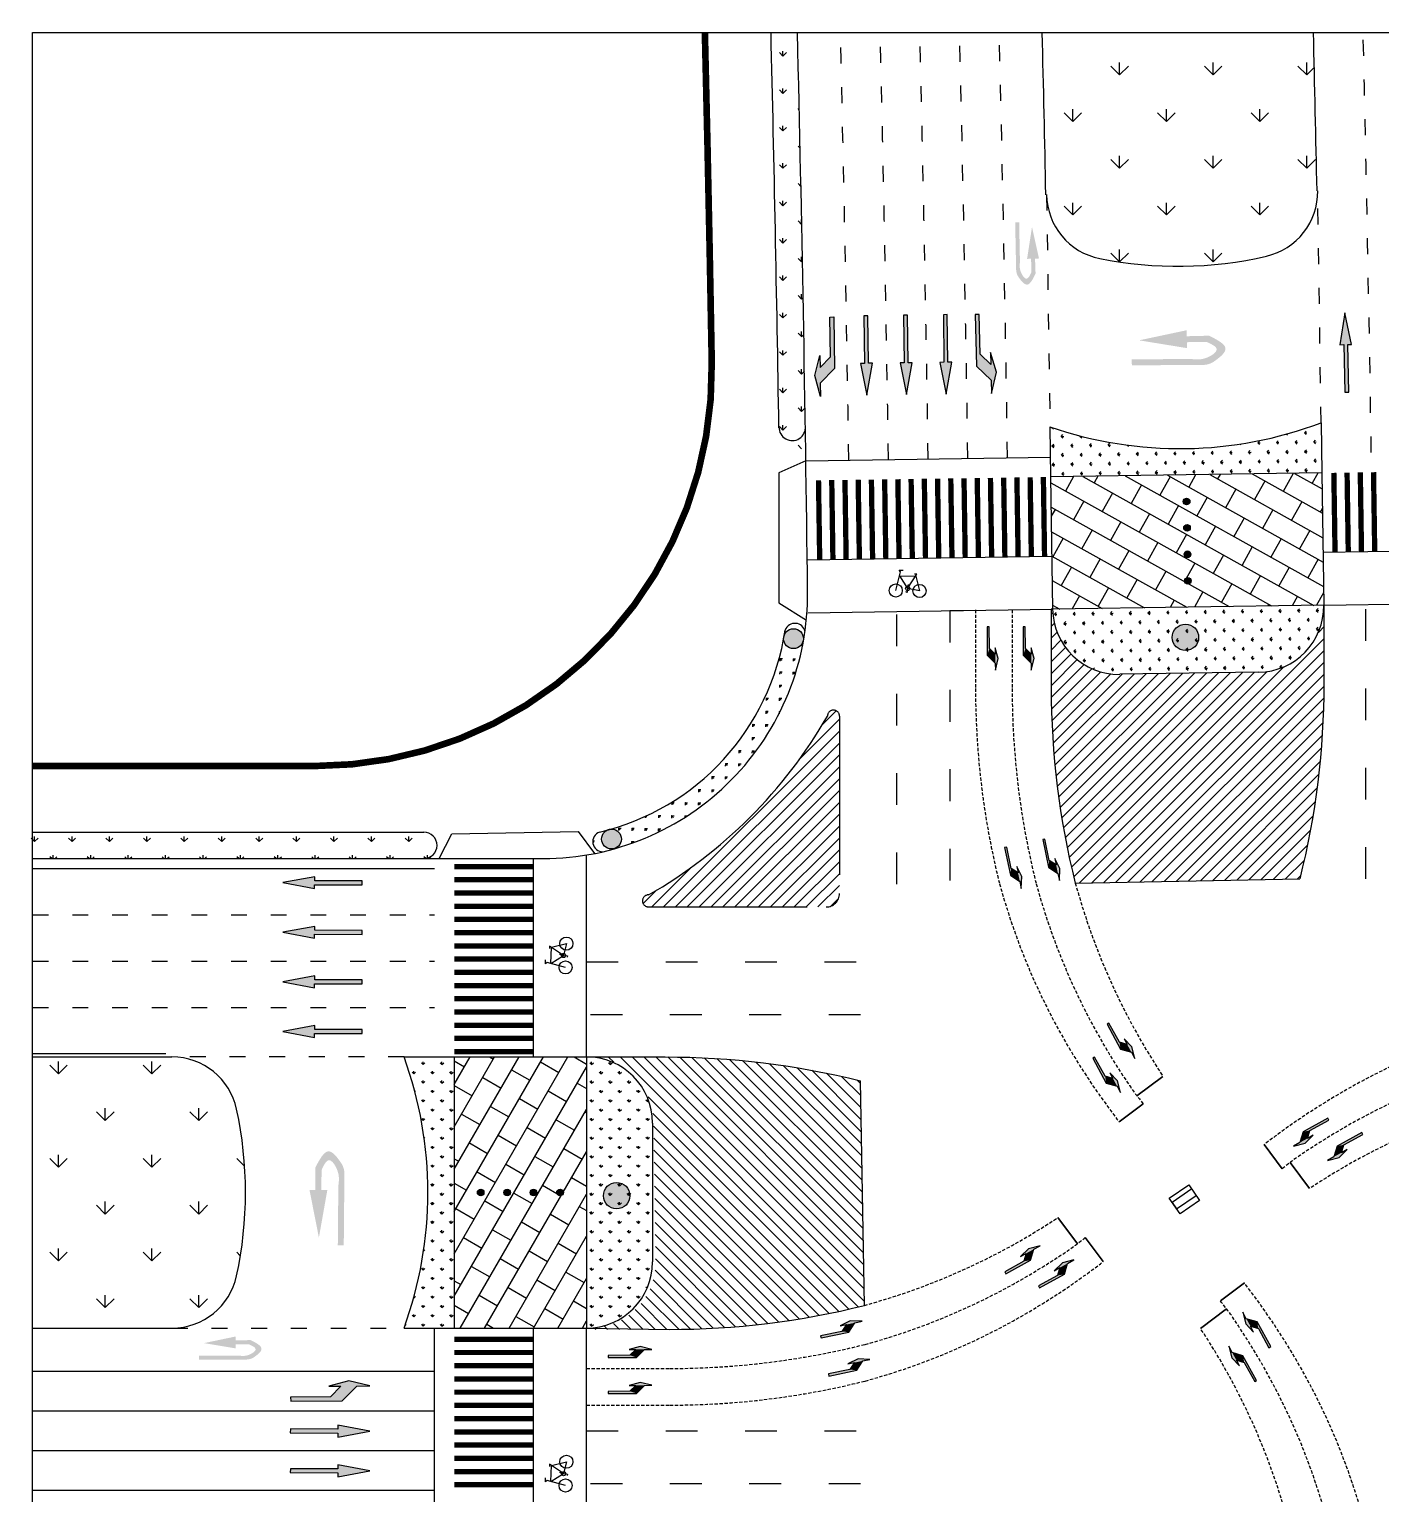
# Model space of a CAD drawing. Header units: millimetres. Extents: x -87150 to -43157, y 34118 to 68472.
# Drawn here: x -43661.1 to -43558.9, y 34213.9 to 34324.7 of the extents above; entities that cross this region are included whole.
import ezdxf

# ---------------------------------------------------------------- set-up
doc = ezdxf.new("R2010")
doc.units = ezdxf.units.MM
for name, pattern in [('ACAD_ISO03W100', [30, 12, -18]), ('GHDLHX_500', [15.1, 12, -0.9, 0.4, -0.5, 0.4, -0.9]), ('HIDDEN', [0.375, 0.25, -0.125])]:
    doc.linetypes.add(name, pattern=pattern)
for name, color, linetype in [('FCX', 7, 'HIDDEN'), ('ROADMARK', 7, 'Continuous'), ('tj信号灯', 7, 'Continuous'), ('tj桩', 4, 'Continuous'), ('tj绿化带', 3, 'Continuous'), ('tj缓坡', 6, 'Continuous'), ('tj行人驻足区', 30, 'Continuous'), ('tj车道功能', 7, 'Continuous'), ('tj道路标线', 7, 'Continuous'), ('人行横道', 7, 'Continuous'), ('红线', 1, 'GHDLHX_500'), ('虚线', 7, 'Continuous'), ('道路标线', 7, 'Continuous')]:
    doc.layers.add(name, color=color, linetype=linetype)
pattern_1 = [(90, (-999.09904, -2884.50085), (-0.707106781, 0.707106781), [0.1875, -1.226713563]), (45, (-999.099, -2884.5009), (-0.707106781, 0.707106781), [0.1875, -0.8125]), (135, (-999.099, -2884.5009), (-0.707106781, -0.707106781), [0.1875, -0.8125])]
pattern_2 = [(0.8418033, (-80064.47914, -8879.6412), (0.696641856, 0.717419072), [0.1875, -1.226713563]), (315.8418033, (-80064.4791, -8879.6412), (0.696641856, 0.717419072), [0.1875, -0.8125]), (45.8418033, (-80064.4791, -8879.6412), (-0.717419072, 0.696641856), [0.1875, -0.8125])]

# ---------------------------------------------------------------- blocks, each defined once
blk = doc.blocks.new('BIKE')
at = {"layer": '人行横道'}
for p, q in [((0, 0), (0.35, 1.41)), ((0.35, 1.41), (0.25, 1.53)), ((0.25, 1.53), (0.55, 1.53)), ((0.28, 1.11), (1.51, 1.1)), ((0.28, 1.11), (0.9, 0.16)), ((0.9, 0.16), (1.6, 1.23)), ((1.6, 1.23), (1.42, 1.24)), ((0.9, 0.16), (0.87, -0.14)), ((0.9, 0.16), (0.95, 0.43)), ((1.8, -0.03), (0.9, 0.16)), ((0.95, 0.43), (1.01, 0.42)), ((1.51, 1.1), (1.8, -0.03)), ((0.87, -0.14), (0.77, -0.11))]:
    blk.add_line(p, q, dxfattribs=at)
for centre, radius in [((0, 0), 0.497), ((0.9, 0.16), 0.158), ((1.8, -0.03), 0.497)]:
    blk.add_circle(centre, radius, dxfattribs=at)
blk = doc.blocks.new('1WT')
at = {"layer": 'ROADMARK', "color": 0}
blk.add_lwpolyline([(0, 0), (0.2, -0.8), (0, -1.55), (0, -1.1), (-0.4, -1.5), (-0.4, -3), (-0.55, -3), (-0.55, -1.05), (0, -0.5)], close=True, dxfattribs=at)
for points in [[(0, 0), (0, -1.55), (0.2, -0.8)], [(-0.55, -1.05), (-0.4, -1.5), (0, -0.5), (0, -1.1)], [(-0.55, -1.05), (-0.4, -1.5), (-0.55, -3), (-0.4, -3)]]:
    blk.add_solid(points, dxfattribs=at)
blk = doc.blocks.new('1W')
at = {"layer": 'ROADMARK', "color": 0}
blk.add_lwpolyline([(-0.225, -1.2), (-0.075, -1.2), (-0.075, -3), (0.075, -3), (0.075, -1.2), (0.225, -1.2), (0, 0)], close=True, dxfattribs=at)
for points in [[(-0.225, -1.2), (0.225, -1.2), (0, 0)], [(-0.075, -3), (0.075, -3), (-0.075, -1.2), (0.075, -1.2)]]:
    blk.add_solid(points, dxfattribs=at)

msp = doc.modelspace()

# ---------------------------------------------------------------- hatches: boundary and pattern name
at = {"layer": 'ROADMARK'}
h = msp.add_hatch(dxfattribs=at)
h.set_pattern_fill('ANSI31', color=256, scale=0.2)
h.paths.add_polyline_path([(-43599.81, 34272.72, 1), (-43600.72, 34272.72, -0.133408), (-43614.24, 34259.2, 1), (-43614.24, 34258.29), (-43600.82, 34258.29, 0.414214), (-43599.81, 34259.31)])
at = {"layer": 'tj信号灯'}
h = msp.add_hatch(color=4, dxfattribs=at)
edge = h.paths.add_edge_path()
edge.add_arc((-43603.28, 34278.58), 0.75, 0, 360)
h = msp.add_hatch(color=1, dxfattribs=at)
edge = h.paths.add_edge_path()
edge.add_arc((-43573.65, 34278.68), 1, 0, 360)
h = msp.add_hatch(color=4, dxfattribs=at)
edge = h.paths.add_edge_path()
edge.add_arc((-43617.04, 34263.43), 0.75, 0, 360)
h = msp.add_hatch(color=1, dxfattribs=at)
edge = h.paths.add_edge_path()
edge.add_arc((-43616.65, 34236.46), 1, 0, 360)
at = {"layer": 'tj桩'}
h = msp.add_hatch(color=256, dxfattribs=at)
edge = h.paths.add_edge_path()
edge.add_arc((-43573.56, 34288.96), 0.25, 0, 360)
h = msp.add_hatch(color=256, dxfattribs=at)
edge = h.paths.add_edge_path()
edge.add_arc((-43573.53, 34286.96), 0.25, 0, 360)
h = msp.add_hatch(color=256, dxfattribs=at)
edge = h.paths.add_edge_path()
edge.add_arc((-43573.5, 34284.96), 0.25, 0, 360)
h = msp.add_hatch(color=256, dxfattribs=at)
edge = h.paths.add_edge_path()
edge.add_arc((-43573.47, 34282.96), 0.25, 0, 360)
h = msp.add_hatch(color=256, dxfattribs=at)
edge = h.paths.add_edge_path()
edge.add_arc((-43626.93, 34236.7), 0.25, 0, 360)
h = msp.add_hatch(color=256, dxfattribs=at)
edge = h.paths.add_edge_path()
edge.add_arc((-43624.93, 34236.7), 0.25, 0, 360)
h = msp.add_hatch(color=256, dxfattribs=at)
edge = h.paths.add_edge_path()
edge.add_arc((-43622.93, 34236.7), 0.25, 0, 360)
h = msp.add_hatch(color=256, dxfattribs=at)
edge = h.paths.add_edge_path()
edge.add_arc((-43620.93, 34236.7), 0.25, 0, 360)
at = {"layer": 'tj绿化带'}
h = msp.add_hatch(dxfattribs=at)
h.set_pattern_fill('GRASS', color=256, angle=270.8418, style=0)
h.set_pattern_definition(pattern_2)
h.paths.add_polyline_path([(-43574.37, 34292.95), (-43574.34, 34290.95), (-43563.34, 34291.11), (-43563.39, 34294.91, -0.093696)])
h.paths.add_polyline_path([(-43583.89, 34294.61), (-43583.84, 34290.81), (-43574.34, 34290.95), (-43574.37, 34292.95, -0.081099)])
h = msp.add_hatch(dxfattribs=at)
h.set_pattern_fill('GRASS', color=256, angle=270.8418, style=0)
h.set_pattern_definition(pattern_2)
h.paths.add_polyline_path([(-43574.19, 34280.95), (-43574.12, 34275.95), (-43568.12, 34276.04, 0.414214), (-43563.19, 34281.11)])
h.paths.add_polyline_path([(-43583.69, 34280.81, 0.414214), (-43578.62, 34275.89), (-43574.12, 34275.95), (-43574.19, 34280.95)])
at = {"layer": 'tj绿化带', "ltscale": 10}
h = msp.add_hatch(dxfattribs=at)
h.set_pattern_fill('GRASS', color=256, angle=89.1245, style=0)
h.set_pattern_definition([(314.12451, (-42129.0567, 34151.51604), (0.99988326, -0.01527958), [0.1875, -1.22671356]), (269.12451, (-42129.0567, 34151.516), (0.99988326, -0.0152796), [0.1875, -0.8125]), (359.12451, (-42129.0567, 34151.516), (0.0152796, 0.99988326), [0.1875, -0.8125])])
h.paths.add_polyline_path([(-43602.41, 34279.12, 0.752362), (-43603.91, 34279.24, -0.004535), (-43603.96, 34278.91, -0.796036), (-43602.53, 34278.58, -0.951556), (-43604.03, 34278.5, -0.282901), (-43617.09, 34264.18, -0.433096), (-43616.29, 34263.43, -1), (-43617.79, 34263.43, -0.279635), (-43617.38, 34264.09, -0.007811), (-43617.94, 34263.95, 0.859047), (-43617.68, 34262.47, 0.30944)])
at = {"layer": 'tj绿化带'}
h = msp.add_hatch(dxfattribs=at)
h.set_pattern_fill('GRASS', color=256, angle=360, style=0)
h.set_pattern_definition(pattern_1)
h.paths.add_polyline_path([(-43630.93, 34235.95), (-43628.93, 34235.95), (-43628.93, 34246.95), (-43632.72, 34246.95, -0.093696)])
h.paths.add_polyline_path([(-43632.72, 34226.45), (-43628.93, 34226.45), (-43628.93, 34235.95), (-43630.93, 34235.95, -0.081099)])
h = msp.add_hatch(dxfattribs=at)
h.set_pattern_fill('GRASS', color=256, angle=360, style=0)
h.set_pattern_definition(pattern_1)
h.paths.add_polyline_path([(-43618.93, 34235.95), (-43613.93, 34235.95), (-43613.93, 34241.95, 0.414214), (-43618.93, 34246.95)])
h.paths.add_polyline_path([(-43618.93, 34226.45, 0.414214), (-43613.93, 34231.45), (-43613.93, 34235.95), (-43618.93, 34235.95)])
at = {"layer": 'tj行人驻足区'}
h = msp.add_hatch(dxfattribs=at)
h.set_pattern_fill('AR-B816', color=256, scale=0.2, angle=150.8418, style=0)
h.set_pattern_definition([(150.8418033, (-80064.4791, -8879.6412), (-0.779556226, -1.397244464), []), (240.8418033, (-80064.4791, -8879.6412), (0.61768824, -2.17680069), [1.6, -1.6])])
h.paths.add_polyline_path([(-43574.34, 34290.95), (-43574.19, 34280.95), (-43563.19, 34281.11), (-43563.34, 34291.11)])
h.paths.add_polyline_path([(-43583.84, 34290.81), (-43583.69, 34280.81), (-43574.19, 34280.95), (-43574.34, 34290.95)])
h = msp.add_hatch(dxfattribs=at)
h.set_pattern_fill('AR-B816', color=256, scale=0.2, angle=240, style=0)
h.set_pattern_definition([(240, (-999.099, -2884.5009), (1.385640646, -0.8), []), (330, (-999.099, -2884.5009), (2.185640646, 0.585640646), [1.6, -1.6])])
h.paths.add_polyline_path([(-43628.93, 34235.95), (-43618.93, 34235.95), (-43618.93, 34246.95), (-43628.93, 34246.95)])
h.paths.add_polyline_path([(-43628.93, 34226.45), (-43618.93, 34226.45), (-43618.93, 34235.95), (-43628.93, 34235.95)])
at = {"layer": 'tj车道功能'}
h = msp.add_hatch(color=256, dxfattribs=at)
edge = h.paths.add_edge_path()
edge.add_spline(control_points=[(-43586.26, 34305.91), (-43586.03, 34305.58), (-43585.54, 34305.04), (-43585.17, 34305.79), (-43584.98, 34306.19)], knot_values=[0.245981, 0.245981, 0.245981, 0.245981, 1.178138, 2.212841, 2.212841, 2.212841, 2.212841], degree=3, periodic=0)
edge.add_line((-43584.98, 34306.19), (-43585.02, 34307.32))
edge.add_line((-43585.02, 34307.32), (-43584.72, 34307.33))
edge.add_line((-43584.72, 34307.33), (-43585.25, 34309.71))
edge.add_line((-43585.25, 34309.71), (-43585.62, 34307.3))
edge.add_line((-43585.62, 34307.3), (-43585.32, 34307.31))
edge.add_line((-43585.32, 34307.31), (-43585.29, 34306.31))
edge.add_spline(control_points=[(-43585.29, 34306.31), (-43585.4, 34306.06), (-43585.65, 34305.51), (-43586.23, 34306.42), (-43586.18, 34306.87), (-43586.16, 34307.07)], knot_values=[0, 0, 0, 0, 0.623701, 1.403448, 2.063553, 2.063553, 2.063553, 2.063553], degree=3, periodic=0)
edge.add_line((-43586.16, 34307.07), (-43586.22, 34310.07))
edge.add_line((-43586.22, 34310.07), (-43586.52, 34310.07))
edge.add_line((-43586.52, 34310.07), (-43586.45, 34306.48))
edge.add_arc((-43585.45, 34306.5), 1, 1621.0084, 1656.076)
h = msp.add_hatch(color=256, dxfattribs=at)
edge = h.paths.add_edge_path()
edge.add_spline(control_points=[(-43571.46, 34299.56), (-43570.97, 34299.91), (-43570.14, 34300.62), (-43571.27, 34301.19), (-43571.86, 34301.49)], knot_values=[0.245981, 0.245981, 0.245981, 0.245981, 1.178138, 2.212841, 2.212841, 2.212841, 2.212841], degree=3, periodic=0)
edge.add_line((-43571.86, 34301.49), (-43573.55, 34301.45))
edge.add_line((-43573.55, 34301.45), (-43573.57, 34301.9))
edge.add_line((-43573.57, 34301.9), (-43577.15, 34301.14))
edge.add_line((-43577.15, 34301.14), (-43573.53, 34300.55))
edge.add_line((-43573.53, 34300.55), (-43573.54, 34301))
edge.add_line((-43573.54, 34301), (-43572.05, 34301.02))
edge.add_spline(control_points=[(-43572.05, 34301.02), (-43571.68, 34300.85), (-43570.85, 34300.47), (-43572.22, 34299.62), (-43572.9, 34299.69), (-43573.21, 34299.73)], knot_values=[0, 0, 0, 0, 0.623701, 1.403448, 2.063553, 2.063553, 2.063553, 2.063553], degree=3, periodic=0)
edge.add_line((-43573.21, 34299.73), (-43577.71, 34299.7))
edge.add_line((-43577.71, 34299.7), (-43577.7, 34299.25))
edge.add_line((-43577.7, 34299.25), (-43572.32, 34299.28))
edge.add_arc((-43572.33, 34300.78), 1.5, 1710.3641, 1745.4316)
h = msp.add_hatch(color=256, dxfattribs=at)
edge = h.paths.add_edge_path()
edge.add_spline(control_points=[(-43637.5, 34238.96), (-43637.83, 34239.45), (-43638.54, 34240.29), (-43639.12, 34239.17), (-43639.43, 34238.59)], knot_values=[0.245981, 0.245981, 0.245981, 0.245981, 1.178138, 2.212841, 2.212841, 2.212841, 2.212841], degree=3, periodic=0)
edge.add_line((-43639.43, 34238.59), (-43639.42, 34236.89))
edge.add_line((-43639.42, 34236.89), (-43639.87, 34236.89))
edge.add_line((-43639.87, 34236.89), (-43639.16, 34233.29))
edge.add_line((-43639.16, 34233.29), (-43638.52, 34236.9))
edge.add_line((-43638.52, 34236.9), (-43638.97, 34236.89))
edge.add_line((-43638.97, 34236.89), (-43638.96, 34238.39))
edge.add_spline(control_points=[(-43638.96, 34238.39), (-43638.79, 34238.76), (-43638.4, 34239.58), (-43637.56, 34238.2), (-43637.65, 34237.52), (-43637.69, 34237.21)], knot_values=[0, 0, 0, 0, 0.623701, 1.403448, 2.063553, 2.063553, 2.063553, 2.063553], degree=3, periodic=0)
edge.add_line((-43637.69, 34237.21), (-43637.73, 34232.71))
edge.add_line((-43637.73, 34232.71), (-43637.28, 34232.71))
edge.add_line((-43637.28, 34232.71), (-43637.23, 34238.09))
edge.add_arc((-43638.73, 34238.11), 1.5, 1799.5223, 1834.5898)
h = msp.add_hatch(color=256, dxfattribs=at)
edge = h.paths.add_edge_path()
edge.add_spline(control_points=[(-43644.06, 34224.25), (-43643.73, 34224.48), (-43643.18, 34224.95), (-43643.93, 34225.34), (-43644.32, 34225.54)], knot_values=[0.245981, 0.245981, 0.245981, 0.245981, 1.178138, 2.212841, 2.212841, 2.212841, 2.212841], degree=3, periodic=0)
edge.add_line((-43644.32, 34225.54), (-43645.45, 34225.51))
edge.add_line((-43645.45, 34225.51), (-43645.46, 34225.81))
edge.add_line((-43645.46, 34225.81), (-43647.85, 34225.31))
edge.add_line((-43647.85, 34225.31), (-43645.44, 34224.91))
edge.add_line((-43645.44, 34224.91), (-43645.45, 34225.21))
edge.add_line((-43645.45, 34225.21), (-43644.45, 34225.22))
edge.add_spline(control_points=[(-43644.45, 34225.22), (-43644.2, 34225.11), (-43643.65, 34224.85), (-43644.57, 34224.29), (-43645.02, 34224.34), (-43645.22, 34224.37)], knot_values=[0, 0, 0, 0, 0.623701, 1.403448, 2.063553, 2.063553, 2.063553, 2.063553], degree=3, periodic=0)
edge.add_line((-43645.22, 34224.37), (-43648.22, 34224.36))
edge.add_line((-43648.22, 34224.36), (-43648.22, 34224.06))
edge.add_line((-43648.22, 34224.06), (-43644.63, 34224.07))
edge.add_arc((-43644.63, 34225.07), 1, 1710.1666, 1745.2342)
at = {"layer": '道路标线'}
h = msp.add_hatch(dxfattribs=at)
h.set_pattern_fill('ANSI31', color=256, scale=0.2)
h.paths.add_polyline_path([(-43533.93, 34240.45, -0.414214), (-43528.93, 34245.45), (-43534.88, 34245.45, 0.061335), (-43549.63, 34243.64), (-43549.33, 34226.66, 0.061335), (-43534.58, 34224.85), (-43528.93, 34224.85), (-43528.93, 34224.95, -0.414214), (-43533.93, 34229.95)])
h.paths.add_polyline_path([(-43563.19, 34275.16), (-43563.19, 34280.97, -0.405633), (-43568.12, 34276.04), (-43578.62, 34275.89, -0.414214), (-43583.69, 34280.81), (-43583.8, 34280.81), (-43583.8, 34274.85, 0.061335), (-43581.98, 34260.1), (-43565.01, 34260.41, 0.061335)])
h = msp.add_hatch(dxfattribs=at)
h.set_pattern_fill('ANSI31', color=256, scale=0.2, angle=-90)
h.set_pattern_definition([(315, (-77809.7209, -9337.712), (0.449012806, 0.449012806), [])])
h.paths.add_polyline_path([(-43597.92, 34228.16), (-43598.22, 34245.14, 0.061335), (-43612.97, 34246.95), (-43618.78, 34246.95, -0.405633), (-43613.86, 34242.03), (-43613.7, 34231.53, -0.414214), (-43618.63, 34226.45), (-43618.63, 34226.35), (-43612.67, 34226.35, 0.061335)])

# ---------------------------------------------------------------- linework, layer by layer
msp.add_lwpolyline([(-43660.8, 34324.41), (-43481.99, 34324.41), (-43481.99, 34136.29), (-43660.8, 34136.29)], close=True)
at = {"layer": 'FCX'}
for points in [[(-43589.52, 34280.77), (-43589.52, 34274.81, 0.061335), (-43587.71, 34260.06, 0.555083)], [(-43586.75, 34280.77), (-43586.75, 34274.81, 0.061335), (-43584.94, 34260.06, 0.555083)], [(-43618.93, 34223.39), (-43612.62, 34223.39, 0.061335), (-43597.88, 34225.21, 0.555083)], [(-43618.93, 34220.62), (-43612.62, 34220.62, 0.061335), (-43597.88, 34222.44, 0.555083)]]:
    msp.add_lwpolyline(points, format="xyb", dxfattribs=at)
for centre, radius, start, end in [((-43539.01, 34273.32), 50.47, 195.2403, 213.5443), ((-43536.24, 34273.32), 50.47, 195.2403, 213.5443), ((-43533.28, 34273.37), 50.47, 195.2403, 213.5443), ((-43536.42, 34200.66), 50.47, 105.2403, 123.5443), ((-43536.42, 34197.89), 50.47, 105.2403, 123.5443), ((-43529.73, 34279.47), 61.61, 213.5462, 217.4105), ((-43560.93, 34256.45), 20.57, 212.3891, 219.3368), ((-43536.37, 34194.94), 50.47, 105.2403, 123.5443), ((-43530.27, 34191.39), 61.61, 123.5462, 127.4105), ((-43553.29, 34222.59), 20.57, 122.3891, 129.3368), ((-43611.19, 34276.86), 50.47, 285.2403, 303.5443), ((-43594.26, 34249.21), 20.57, 302.3891, 309.3368), ((-43611.13, 34273.91), 50.47, 285.2403, 303.5443), ((-43617.29, 34280.41), 61.61, 303.5462, 307.4105), ((-43618.13, 34192.43), 61.61, 33.5462, 37.4105), ((-43611.13, 34271.14), 50.47, 285.2403, 303.5443), ((-43586.92, 34215.46), 20.57, 32.3891, 39.3368), ((-43614.58, 34198.53), 50.47, 15.2403, 33.5443), ((-43611.62, 34198.59), 50.47, 15.2403, 33.5443), ((-43608.85, 34198.59), 50.47, 15.2403, 33.5443)]:
    msp.add_arc(centre, radius, start, end, dxfattribs=at)
at = {"layer": 'ROADMARK', "lineweight": 30}
for p, q in [((-43577.32, 34244.01), (-43575.35, 34245.48)), ((-43578.66, 34242.04), (-43576.84, 34243.41)), ((-43567.69, 34240.32), (-43566.33, 34238.5)), ((-43565.73, 34238.97), (-43564.26, 34237.01)), ((-43581.82, 34232.83), (-43583.3, 34234.8)), ((-43579.86, 34231.48), (-43581.22, 34233.3)), ((-43569.19, 34229.86), (-43571.01, 34228.5)), ((-43570.54, 34227.9), (-43572.51, 34226.42))]:
    msp.add_line(p, q, dxfattribs=at)
at = {"layer": 'ROADMARK'}
for p, q in [((-43573.17, 34236.97), (-43574.66, 34235.95)), ((-43574.66, 34235.95), (-43574.32, 34235.46)), ((-43574.32, 34235.46), (-43572.83, 34236.48))]:
    msp.add_line(p, q, dxfattribs=at)
msp.add_lwpolyline([(-43574.87, 34236.27), (-43573.39, 34237.29), (-43572.58, 34236.1), (-43574.06, 34235.08)], close=True, dxfattribs=at)
msp.add_arc((-43632.36, 34290.84), 36.46, 299.8023, 330.1977, dxfattribs=at)
at = {"layer": 'tj信号灯', "color": 4}
for centre in [(-43603.28, 34278.58), (-43617.04, 34263.43)]:
    msp.add_circle(centre, 0.75, dxfattribs=at)
at = {"layer": 'tj信号灯', "color": 1}
for centre in [(-43573.65, 34278.68), (-43616.65, 34236.46)]:
    msp.add_circle(centre, 1, dxfattribs=at)
at = {"layer": 'tj桩'}
for centre in [(-43573.56, 34288.96), (-43573.53, 34286.96), (-43573.5, 34284.96), (-43573.47, 34282.96), (-43626.93, 34236.7), (-43624.93, 34236.7), (-43622.93, 34236.7), (-43620.93, 34236.7)]:
    msp.add_circle(centre, 0.25, dxfattribs=at)
at = {"layer": 'tj绿化带', "ltscale": 10}
for p, q in [((-43604.08, 34322.64), (-43604.35, 34322.9)), ((-43604.08, 34322.64), (-43604.08, 34323.01)), ((-43604.08, 34322.64), (-43603.82, 34322.9)), ((-43602.91, 34321.46), (-43602.93, 34321.49)), ((-43578.63, 34321.22), (-43579.29, 34321.88)), ((-43578.63, 34321.22), (-43578.63, 34322.16)), ((-43578.63, 34321.22), (-43577.96, 34321.88)), ((-43571.55, 34321.22), (-43572.22, 34321.88)), ((-43571.55, 34321.22), (-43571.55, 34322.16)), ((-43571.55, 34321.22), (-43570.89, 34321.88)), ((-43564.48, 34321.22), (-43565.15, 34321.88)), ((-43564.48, 34321.22), (-43564.48, 34322.16)), ((-43564.48, 34321.22), (-43563.9, 34321.8)), ((-43604.08, 34319.81), (-43604.35, 34320.07)), ((-43604.08, 34319.81), (-43604.08, 34320.18)), ((-43604.08, 34319.81), (-43603.82, 34320.07)), ((-43602.84, 34318.57), (-43602.93, 34318.66)), ((-43582.16, 34317.69), (-43582.82, 34318.35)), ((-43582.16, 34317.69), (-43582.16, 34318.62)), ((-43582.16, 34317.69), (-43581.5, 34318.35)), ((-43575.09, 34317.69), (-43575.75, 34318.35)), ((-43575.09, 34317.69), (-43575.09, 34318.62)), ((-43575.09, 34317.69), (-43574.43, 34318.35)), ((-43568.02, 34317.69), (-43568.68, 34318.35)), ((-43568.02, 34317.69), (-43568.02, 34318.62)), ((-43568.02, 34317.69), (-43567.36, 34318.35)), ((-43604.08, 34316.98), (-43604.35, 34317.24)), ((-43604.08, 34316.98), (-43604.08, 34317.35)), ((-43604.08, 34316.98), (-43603.82, 34317.24)), ((-43602.78, 34315.67), (-43602.93, 34315.83)), ((-43604.08, 34314.15), (-43604.35, 34314.42)), ((-43604.08, 34314.15), (-43604.08, 34314.53)), ((-43604.08, 34314.15), (-43603.82, 34314.42)), ((-43578.63, 34314.15), (-43579.29, 34314.81)), ((-43578.63, 34314.15), (-43578.63, 34315.09)), ((-43578.63, 34314.15), (-43577.96, 34314.81)), ((-43571.55, 34314.15), (-43572.22, 34314.81)), ((-43571.55, 34314.15), (-43571.55, 34315.09)), ((-43571.55, 34314.15), (-43570.89, 34314.81)), ((-43564.48, 34314.15), (-43565.15, 34314.81)), ((-43564.48, 34314.15), (-43564.48, 34315.09)), ((-43564.48, 34314.15), (-43563.82, 34314.81)), ((-43602.72, 34312.78), (-43602.93, 34313)), ((-43604.08, 34311.32), (-43604.35, 34311.59)), ((-43604.08, 34311.32), (-43604.08, 34311.7)), ((-43604.08, 34311.32), (-43603.82, 34311.59)), ((-43582.16, 34310.62), (-43582.82, 34311.28)), ((-43582.16, 34310.62), (-43582.16, 34311.55)), ((-43582.16, 34310.62), (-43581.5, 34311.28)), ((-43575.09, 34310.62), (-43575.75, 34311.28)), ((-43575.09, 34310.62), (-43575.09, 34311.55)), ((-43575.09, 34310.62), (-43574.43, 34311.28)), ((-43568.02, 34310.62), (-43568.68, 34311.28)), ((-43568.02, 34310.62), (-43568.02, 34311.55)), ((-43568.02, 34310.62), (-43567.36, 34311.28)), ((-43602.67, 34309.91), (-43602.93, 34310.17)), ((-43602.67, 34309.91), (-43602.67, 34310.28)), ((-43602.67, 34309.91), (-43602.66, 34309.92)), ((-43604.08, 34308.49), (-43604.35, 34308.76)), ((-43604.08, 34308.49), (-43604.08, 34308.87)), ((-43604.08, 34308.49), (-43603.82, 34308.76)), ((-43578.63, 34307.08), (-43578.63, 34308.02)), ((-43571.55, 34307.08), (-43571.55, 34308.02)), ((-43602.67, 34307.08), (-43602.93, 34307.34)), ((-43602.67, 34307.08), (-43602.67, 34307.45)), ((-43602.67, 34307.08), (-43602.6, 34307.14)), ((-43578.63, 34307.08), (-43579.29, 34307.74)), ((-43578.63, 34307.08), (-43577.96, 34307.74)), ((-43571.55, 34307.08), (-43572.22, 34307.74)), ((-43571.55, 34307.08), (-43570.89, 34307.74)), ((-43604.08, 34305.67), (-43604.35, 34305.93)), ((-43604.08, 34305.67), (-43604.08, 34306.04)), ((-43604.08, 34305.67), (-43603.82, 34305.93)), ((-43602.67, 34304.25), (-43602.93, 34304.52)), ((-43602.67, 34304.25), (-43602.67, 34304.63)), ((-43602.67, 34304.25), (-43602.55, 34304.37)), ((-43604.08, 34302.84), (-43604.35, 34303.1)), ((-43604.08, 34302.84), (-43604.08, 34303.21)), ((-43604.08, 34302.84), (-43603.82, 34303.1)), ((-43602.67, 34301.42), (-43602.93, 34301.69)), ((-43602.67, 34301.42), (-43602.67, 34301.8)), ((-43602.67, 34301.42), (-43602.5, 34301.59)), ((-43604.08, 34300.01), (-43604.35, 34300.27)), ((-43604.08, 34300.01), (-43604.08, 34300.38)), ((-43604.08, 34300.01), (-43603.82, 34300.27)), ((-43602.67, 34298.59), (-43602.67, 34298.97)), ((-43602.67, 34298.59), (-43602.93, 34298.86)), ((-43602.67, 34298.59), (-43602.45, 34298.81)), ((-43604.08, 34297.18), (-43604.35, 34297.45)), ((-43604.08, 34297.18), (-43604.08, 34297.56)), ((-43604.08, 34297.18), (-43603.82, 34297.45)), ((-43602.67, 34295.77), (-43602.93, 34296.03)), ((-43602.67, 34295.77), (-43602.67, 34296.14)), ((-43602.67, 34295.77), (-43602.41, 34296.03)), ((-43604.08, 34294.35), (-43604.35, 34294.62)), ((-43604.08, 34294.35), (-43604.08, 34294.73)), ((-43604.08, 34294.35), (-43603.82, 34294.62)), ((-43602.67, 34292.94), (-43602.93, 34293.2)), ((-43660.65, 34263.24), (-43660.92, 34263.5)), ((-43660.65, 34263.24), (-43660.65, 34263.61)), ((-43660.65, 34263.24), (-43660.38, 34263.5)), ((-43657.82, 34263.24), (-43658.09, 34263.5)), ((-43657.82, 34263.24), (-43657.82, 34263.61)), ((-43657.82, 34263.24), (-43657.56, 34263.5)), ((-43654.99, 34263.24), (-43655.26, 34263.5)), ((-43654.99, 34263.24), (-43654.99, 34263.61)), ((-43654.99, 34263.24), (-43654.73, 34263.5)), ((-43652.16, 34263.24), (-43652.43, 34263.5)), ((-43652.16, 34263.24), (-43652.16, 34263.61)), ((-43652.16, 34263.24), (-43651.9, 34263.5)), ((-43649.34, 34263.24), (-43649.6, 34263.5)), ((-43649.34, 34263.24), (-43649.34, 34263.61)), ((-43649.34, 34263.24), (-43649.07, 34263.5)), ((-43646.51, 34263.24), (-43646.77, 34263.5)), ((-43646.51, 34263.24), (-43646.51, 34263.61)), ((-43646.51, 34263.24), (-43646.24, 34263.5)), ((-43643.68, 34263.24), (-43643.94, 34263.5)), ((-43643.68, 34263.24), (-43643.68, 34263.61)), ((-43643.68, 34263.24), (-43643.41, 34263.5)), ((-43640.85, 34263.24), (-43641.12, 34263.5)), ((-43640.85, 34263.24), (-43640.85, 34263.61)), ((-43640.85, 34263.24), (-43640.59, 34263.5)), ((-43638.02, 34263.24), (-43638.29, 34263.5)), ((-43638.02, 34263.24), (-43638.02, 34263.61)), ((-43638.02, 34263.24), (-43637.76, 34263.5)), ((-43635.19, 34263.24), (-43635.46, 34263.5)), ((-43635.19, 34263.24), (-43635.19, 34263.61)), ((-43635.19, 34263.24), (-43634.93, 34263.5)), ((-43632.37, 34263.24), (-43632.63, 34263.5)), ((-43632.37, 34263.24), (-43632.37, 34263.61)), ((-43632.37, 34263.24), (-43632.1, 34263.5)), ((-43659.36, 34261.95), (-43659.5, 34262.09)), ((-43659.24, 34261.95), (-43659.24, 34262.2)), ((-43659.11, 34261.95), (-43658.97, 34262.09)), ((-43656.54, 34261.95), (-43656.67, 34262.09)), ((-43656.41, 34261.95), (-43656.41, 34262.2)), ((-43656.28, 34261.95), (-43656.14, 34262.09)), ((-43653.71, 34261.95), (-43653.84, 34262.09)), ((-43653.58, 34261.95), (-43653.58, 34262.2)), ((-43653.45, 34261.95), (-43653.31, 34262.09)), ((-43650.88, 34261.95), (-43651.02, 34262.09)), ((-43650.75, 34261.95), (-43650.75, 34262.2)), ((-43650.62, 34261.95), (-43650.49, 34262.09)), ((-43648.05, 34261.95), (-43648.19, 34262.09)), ((-43647.92, 34261.95), (-43647.92, 34262.2)), ((-43647.79, 34261.95), (-43647.66, 34262.09)), ((-43645.22, 34261.95), (-43645.36, 34262.09)), ((-43645.09, 34261.95), (-43645.09, 34262.2)), ((-43644.97, 34261.95), (-43644.83, 34262.09)), ((-43642.39, 34261.95), (-43642.53, 34262.09)), ((-43642.27, 34261.95), (-43642.27, 34262.2)), ((-43642.14, 34261.95), (-43642, 34262.09)), ((-43639.56, 34261.95), (-43639.7, 34262.09)), ((-43639.44, 34261.95), (-43639.44, 34262.2)), ((-43639.31, 34261.95), (-43639.17, 34262.09)), ((-43636.74, 34261.95), (-43636.87, 34262.09)), ((-43636.61, 34261.95), (-43636.61, 34262.2)), ((-43636.48, 34261.95), (-43636.34, 34262.09)), ((-43633.91, 34261.95), (-43634.05, 34262.09)), ((-43633.78, 34261.95), (-43633.78, 34262.2)), ((-43633.65, 34261.95), (-43633.51, 34262.09)), ((-43631.08, 34261.95), (-43631.22, 34262.09)), ((-43630.95, 34261.95), (-43630.95, 34262.2)), ((-43630.82, 34261.95), (-43630.69, 34262.09))]:
    msp.add_line(p, q, dxfattribs=at)
at = {"layer": 'tj绿化带'}
for p, q in [((-43583.89, 34294.61), (-43583.84, 34290.81)), ((-43563.39, 34294.91), (-43563.34, 34291.11)), ((-43583.69, 34280.81), (-43583.69, 34280.81)), ((-43563.19, 34281.11), (-43563.19, 34281.11)), ((-43568.12, 34276.04), (-43578.62, 34275.89)), ((-43660.8, 34263.95), (-43631.23, 34263.95)), ((-43660.8, 34261.95), (-43622.21, 34261.95)), ((-43660.8, 34246.95), (-43650.27, 34246.95)), ((-43632.72, 34246.95), (-43628.93, 34246.95)), ((-43618.93, 34246.95), (-43618.93, 34246.95)), ((-43658.85, 34245.68), (-43659.51, 34246.34)), ((-43658.85, 34245.68), (-43658.85, 34246.61)), ((-43658.85, 34245.68), (-43658.19, 34246.34)), ((-43651.78, 34245.68), (-43652.44, 34246.34)), ((-43651.78, 34245.68), (-43651.78, 34246.61)), ((-43651.78, 34245.68), (-43651.12, 34246.34)), ((-43655.32, 34242.14), (-43655.98, 34242.8)), ((-43655.32, 34242.14), (-43655.32, 34243.08)), ((-43655.32, 34242.14), (-43654.65, 34242.8)), ((-43648.24, 34242.14), (-43648.91, 34242.8)), ((-43648.24, 34242.14), (-43648.24, 34243.08)), ((-43648.24, 34242.14), (-43647.58, 34242.8)), ((-43613.93, 34241.95), (-43613.93, 34231.45)), ((-43658.85, 34238.61), (-43659.51, 34239.27)), ((-43658.85, 34238.61), (-43658.85, 34239.54)), ((-43658.85, 34238.61), (-43658.19, 34239.27)), ((-43651.78, 34238.61), (-43652.44, 34239.27)), ((-43651.78, 34238.61), (-43651.78, 34239.54)), ((-43651.78, 34238.61), (-43651.12, 34239.27)), ((-43644.78, 34238.68), (-43645.37, 34239.27)), ((-43655.32, 34235.95), (-43655.32, 34236.01)), ((-43655.32, 34235.07), (-43655.32, 34235.95)), ((-43648.24, 34235.95), (-43648.24, 34236.01)), ((-43648.24, 34235.07), (-43648.24, 34235.95)), ((-43655.32, 34235.07), (-43655.98, 34235.73)), ((-43655.32, 34235.07), (-43654.65, 34235.73)), ((-43648.24, 34235.07), (-43648.91, 34235.73)), ((-43648.24, 34235.07), (-43647.58, 34235.73)), ((-43658.85, 34231.53), (-43658.85, 34232.47)), ((-43651.78, 34231.53), (-43651.78, 34232.47)), ((-43658.85, 34231.53), (-43659.51, 34232.2)), ((-43658.85, 34231.53), (-43658.19, 34232.2)), ((-43651.78, 34231.53), (-43652.44, 34232.2)), ((-43651.78, 34231.53), (-43651.12, 34232.2)), ((-43645.1, 34231.92), (-43645.37, 34232.2)), ((-43655.32, 34228), (-43655.98, 34228.66)), ((-43655.32, 34228), (-43655.32, 34228.94)), ((-43655.32, 34228), (-43654.65, 34228.66)), ((-43648.24, 34228), (-43648.91, 34228.66)), ((-43648.24, 34228), (-43648.24, 34228.94)), ((-43648.24, 34228), (-43647.58, 34228.66)), ((-43660.8, 34226.45), (-43650.27, 34226.45)), ((-43632.72, 34226.45), (-43628.93, 34226.45)), ((-43618.93, 34226.45), (-43618.93, 34226.45))]:
    msp.add_line(p, q, dxfattribs=at)
for centre, radius, start, end in [((-47243.93, 34237.03), 3640, 0.90486, 1.37554), ((-47243.93, 34237.03), 3642, 0.71062, 1.37478), ((-47243.93, 34237.03), 3660.5, 1.17589, 1.36783), ((-47243.93, 34237.03), 3681, 1.17403, 1.36021), ((-43568.65, 34312.38), 5, 282.9642, 0.8418), ((-43579.15, 34312.23), 5, 180.8418, 258.7195), ((-43574.26, 34336.74), 30, 258.7195, 282.9642), ((-43574.06, 34322.95), 30, 250.8634, 290.8203), ((-43622.21, 34281.95), 20, 270, 0.7106), ((-43578.69, 34280.88), 5, 180.8418, 270.8418), ((-43568.19, 34281.04), 5, 270.8418, 0.8418), ((-43622.21, 34281.95), 18.5, 283.3189, 351.558), ((-43631.23, 34262.95), 1, 270, 90), ((-43650.27, 34241.95), 5, 12.1224, 90), ((-43660.92, 34236.7), 30, 340.0216, 19.9784), ((-43618.93, 34241.95), 5, 360, 90), ((-43674.71, 34236.7), 30, 347.8776, 12.1224), ((-43618.93, 34231.45), 5, 270, 360), ((-43650.27, 34231.45), 5, 270, 347.8776)]:
    msp.add_arc(centre, radius, start, end, dxfattribs=at)
at = {"layer": 'tj绿化带', "ltscale": 10}
for centre, radius, start, end in [((-43603.38, 34294.56), 1, 178.9265, 4.0917), ((-43603.17, 34278.96), 0.782, 11.6119, 159.4375), ((-43617.7, 34263.23), 0.76, 108.7975, 271.4539)]:
    msp.add_arc(centre, radius, start, end, dxfattribs=at)
at = {"layer": 'tj缓坡', "ltscale": 10}
for points in [[(-43602.34, 34292.04), (-43604.38, 34291.12), (-43604.38, 34281.3), (-43602.3, 34279.97)], [(-43630.08, 34261.95), (-43629.12, 34263.83), (-43619.55, 34264), (-43618.32, 34262.33)]]:
    msp.add_lwpolyline(points, dxfattribs=at)
at = {"layer": 'tj行人驻足区'}
for p, q in [((-43563.34, 34291.11), (-43583.84, 34290.81)), ((-43583.84, 34290.81), (-43583.69, 34280.81)), ((-43563.34, 34291.11), (-43563.19, 34281.11)), ((-43583.69, 34280.81), (-43583.8, 34280.81)), ((-43563.19, 34281.11), (-43583.69, 34280.81)), ((-43628.93, 34246.95), (-43628.93, 34226.45)), ((-43628.93, 34246.95), (-43618.93, 34246.95)), ((-43618.93, 34246.95), (-43618.93, 34226.45)), ((-43628.93, 34226.45), (-43618.93, 34226.45))]:
    msp.add_line(p, q, dxfattribs=at)
at = {"layer": 'tj道路标线', "linetype": 'ACAD_ISO03W100', "ltscale": 0.1}
for p, q in [((-43563.39, 34294.91), (-43563.65, 34312.45)), ((-43584.15, 34312.15), (-43583.89, 34294.61)), ((-43660.8, 34254.2), (-43630.43, 34254.2)), ((-43660.8, 34250.7), (-43630.43, 34250.7)), ((-43632.72, 34246.95), (-43650.27, 34246.95)), ((-43650.27, 34226.45), (-43632.72, 34226.45))]:
    msp.add_line(p, q, dxfattribs=at)
at = {"layer": 'tj道路标线', "ltscale": 10}
for p, q in [((-43602.34, 34292.04), (-43583.86, 34292.31)), ((-43602.23, 34284.54), (-43583.75, 34284.81)), ((-43563.25, 34285.11), (-43548.7, 34285.33)), ((-43563.19, 34281.11), (-43548.6, 34281.33)), ((-43602.19, 34280.54), (-43583.69, 34280.81))]:
    msp.add_line(p, q, dxfattribs=at)
at = {"layer": 'tj道路标线'}
for p, q in [((-43622.93, 34246.95), (-43622.93, 34261.97)), ((-43618.93, 34246.95), (-43618.93, 34262.22)), ((-43660.8, 34261.2), (-43630.43, 34261.2)), ((-43660.8, 34247.2), (-43650.74, 34247.2)), ((-43630.43, 34207.95), (-43630.43, 34226.45)), ((-43622.93, 34207.95), (-43622.93, 34226.45)), ((-43618.93, 34207.95), (-43618.93, 34226.45)), ((-43660.8, 34223.2), (-43630.43, 34223.2)), ((-43660.8, 34220.2), (-43630.43, 34220.2)), ((-43660.8, 34217.2), (-43630.43, 34217.2)), ((-43660.8, 34214.2), (-43630.43, 34214.2))]:
    msp.add_line(p, q, dxfattribs=at)
at = {"layer": 'tj道路标线', "color": 2, "linetype": 'ACAD_ISO03W100', "ltscale": 0.1}
msp.add_line((-43660.8, 34257.7), (-43630.43, 34257.7), dxfattribs=at)
at = {"layer": 'tj道路标线', "const_width": 0.4}
for points in [[(-43562.43, 34291.12), (-43562.34, 34285.13)], [(-43559.43, 34291.17), (-43559.34, 34285.17)], [(-43601.39, 34290.55), (-43601.3, 34284.55)], [(-43598.39, 34290.6), (-43598.3, 34284.6)], [(-43595.39, 34290.64), (-43595.3, 34284.64)], [(-43592.39, 34290.68), (-43592.3, 34284.69)], [(-43589.39, 34290.73), (-43589.3, 34284.73)], [(-43588.39, 34290.74), (-43588.3, 34284.74)], [(-43586.39, 34290.77), (-43586.3, 34284.77)], [(-43584.39, 34290.8), (-43584.3, 34284.8)], [(-43628.93, 34261.35), (-43622.93, 34261.35)], [(-43628.93, 34260.35), (-43622.93, 34260.35)], [(-43628.93, 34259.35), (-43622.93, 34259.35)], [(-43628.93, 34258.35), (-43622.93, 34258.35)], [(-43628.93, 34257.35), (-43622.93, 34257.35)], [(-43628.93, 34256.35), (-43622.93, 34256.35)], [(-43628.93, 34255.35), (-43622.93, 34255.35)], [(-43628.93, 34254.35), (-43622.93, 34254.35)], [(-43628.93, 34253.35), (-43622.93, 34253.35)], [(-43628.93, 34252.35), (-43622.93, 34252.35)], [(-43628.93, 34251.35), (-43622.93, 34251.35)], [(-43628.93, 34250.35), (-43622.93, 34250.35)], [(-43628.93, 34249.35), (-43622.93, 34249.35)], [(-43628.93, 34248.35), (-43622.93, 34248.35)], [(-43628.93, 34247.35), (-43622.93, 34247.35)], [(-43628.93, 34225.6), (-43622.93, 34225.6)], [(-43628.93, 34224.6), (-43622.93, 34224.6)], [(-43628.93, 34223.6), (-43622.93, 34223.6)], [(-43628.93, 34222.6), (-43622.93, 34222.6)], [(-43628.93, 34221.6), (-43622.93, 34221.6)], [(-43628.93, 34218.6), (-43622.93, 34218.6)], [(-43628.93, 34215.6), (-43622.93, 34215.6)]]:
    msp.add_lwpolyline(points, dxfattribs=at)
at = {"layer": 'tj道路标线'}
for points in [[(-43561.43, 34291.14, 0.4, 0.4, 0), (-43561.34, 34285.14, 0.4, 0.4, 0)], [(-43560.43, 34291.15, 0.4, 0.4, 0), (-43560.34, 34285.15, 0.4, 0.4, 0)], [(-43600.39, 34290.57, 0.4, 0.4, 0), (-43600.3, 34284.57, 0.4, 0.4, 0)], [(-43599.39, 34290.58, 0.4, 0.4, 0), (-43599.3, 34284.58, 0.4, 0.4, 0)], [(-43597.39, 34290.61, 0.4, 0.4, 0), (-43597.3, 34284.61, 0.4, 0.4, 0)], [(-43596.39, 34290.63, 0.4, 0.4, 0), (-43596.3, 34284.63, 0.4, 0.4, 0)], [(-43594.39, 34290.66, 0.4, 0.4, 0), (-43594.3, 34284.66, 0.4, 0.4, 0)], [(-43593.39, 34290.67, 0.4, 0.4, 0), (-43593.3, 34284.67, 0.4, 0.4, 0)], [(-43591.39, 34290.7, 0.4, 0.4, 0), (-43591.3, 34284.7, 0.4, 0.4, 0)], [(-43590.39, 34290.71, 0.4, 0.4, 0), (-43590.3, 34284.71, 0.4, 0.4, 0)], [(-43587.39, 34290.76, 0.4, 0.4, 0), (-43587.3, 34284.76, 0.4, 0.4, 0)], [(-43585.39, 34290.79, 0.4, 0.4, 0), (-43585.3, 34284.79, 0.4, 0.4, 0)], [(-43628.93, 34220.6, 0.4, 0.4, 0), (-43622.93, 34220.6, 0.4, 0.4, 0)], [(-43628.93, 34219.6, 0.4, 0.4, 0), (-43622.93, 34219.6, 0.4, 0.4, 0)], [(-43628.93, 34217.6, 0.4, 0.4, 0), (-43622.93, 34217.6, 0.4, 0.4, 0)], [(-43628.93, 34216.6, 0.4, 0.4, 0), (-43622.93, 34216.6, 0.4, 0.4, 0)], [(-43628.93, 34214.6, 0.4, 0.4, 0), (-43622.93, 34214.6, 0.4, 0.4, 0)]]:
    msp.add_lwpolyline(points, format="xyseb", dxfattribs=at)
at = {"layer": 'tj道路标线', "linetype": 'ACAD_ISO03W100', "ltscale": 0.1}
for radius, start, end in [(3645.25, 0.86538, 1.37356), (3648.25, 0.86536, 1.37243), (3651.25, 0.86534, 1.3713), (3654.25, 0.86532, 1.37017), (3657.25, 0.8653, 1.36905), (3684.75, 0.86513, 1.35883)]:
    msp.add_arc((-47243.93, 34237.03), radius, start, end, dxfattribs=at)
at = {"layer": '红线', "const_width": 0.5}
for points in [[(-43609.46, 34299.47, 0.001716), (-43609.98, 34324.41, 0.001716)], [(-43639.46, 34268.95, 0.419254), (-43609.46, 34299.47, 0.419254)]]:
    msp.add_lwpolyline(points, format="xyb", dxfattribs=at)
msp.add_lwpolyline([(-43639.46, 34268.95), (-43660.8, 34268.95)], dxfattribs=at)
at = {"layer": '虚线', "linetype": 'ACAD_ISO03W100', "ltscale": 0.2}
for p, q in [((-43595.47, 34260.02), (-43595.47, 34280.64)), ((-43591.46, 34280.7), (-43591.46, 34260.02)), ((-43560, 34260.41), (-43560, 34281.18)), ((-43618.93, 34254.15), (-43598.22, 34254.15)), ((-43598.22, 34250.14), (-43618.99, 34250.14)), ((-43618.93, 34218.68), (-43598.22, 34218.68)), ((-43598.22, 34214.67), (-43618.99, 34214.67))]:
    msp.add_line(p, q, dxfattribs=at)
at = {"layer": '虚线', "linetype": 'ACAD_ISO03W100'}
for p, q in [((-43591.46, 34280.7), (-43589.52, 34280.73)), ((-43599.81, 34272.72), (-43599.81, 34259.31)), ((-43614.24, 34258.29), (-43600.82, 34258.29)), ((-43618.93, 34218.68), (-43618.93, 34220.62))]:
    msp.add_line(p, q, dxfattribs=at)
for centre, radius, start, end in [((-43600.26, 34272.72), 0.456, 0, 180), ((-43614.24, 34258.75), 0.456, 90, 270), ((-43600.82, 34259.31), 1.02, 270, 0)]:
    msp.add_arc(centre, radius, start, end, dxfattribs=at)
at = {"layer": '道路标线'}
for p, q in [((-43581.98, 34260.1), (-43565.01, 34260.41)), ((-43597.92, 34228.16), (-43598.22, 34245.14))]:
    msp.add_line(p, q, dxfattribs=at)
for points in [[(-43583.8, 34280.81), (-43583.8, 34274.85, 0.061335), (-43581.98, 34260.1, 0.555083)], [(-43583.8, 34280.81), (-43583.8, 34274.85, 0.061335), (-43581.98, 34260.1, 0.555083)], [(-43563.19, 34281.11), (-43563.19, 34275.16, -0.061335), (-43565.01, 34260.41, -0.555083)], [(-43618.93, 34246.95), (-43612.97, 34246.95, -0.061335), (-43598.22, 34245.14, -0.555083)], [(-43618.93, 34226.45), (-43612.67, 34226.35, 0.061335), (-43597.92, 34228.16, 0.555083)]]:
    msp.add_lwpolyline(points, format="xyb", dxfattribs=at)

# ---------------------------------------------------------------- block references
at = {"layer": 'tj车道功能'}
for name, p, xscale, yscale, zscale, rotation in [('1WT', (-43601.24, 34296.89), 1.999999999997575, 1.999999999992724, 2, 180.8888696070922), ('1W', (-43597.73, 34297), 2.000000000006354, 1.999999999992724, 2, 180.6873363254109), ('1W', (-43594.73, 34297.04), 2.000000000006354, 1.999999999992724, 2, 180.6873363254109), ('1W', (-43591.73, 34297.08), 2.000000000006354, 1.999999999992724, 2, 180.6873363254109), ('1WT', (-43588.31, 34297.12), -1.999999999996898, 1.999999999992724, 2, 181.2149730625786), ('1W', (-43561.59, 34303.22), 2.000000000002902, 1.999999999992724, 2, 1.336239462376134), ('1WT', (-43588.02, 34276.19), -1.096431424974093, 1.096431424972163, 1.096431424976152, 180.3731697770054), ('1WT', (-43585.3, 34276.19), -1.096431424974093, 1.096431424972163, 1.096431424976152, 180.3731697770054), ('1WT', (-43583.18, 34260.29), -1.096431424974093, 1.096431424972163, 1.096431424976152, 191.7475710756912), ('1WT', (-43586.06, 34259.69), -1.096431424974093, 1.096431424972163, 1.096431424976152, 191.7475710756912), ('1W', (-43641.88, 34260.13), 2.000000000003623, 1.999999999992724, 2, 89.91389016793168), ('1W', (-43641.88, 34256.38), 2.000000000003623, 1.999999999992724, 2, 89.91389016793168), ('1W', (-43641.88, 34252.63), 2.000000000003623, 1.999999999992724, 2, 89.91389016793168), ('1W', (-43641.88, 34248.88), 2.000000000003623, 1.999999999992724, 2, 89.91389016793168), ('1WT', (-43577.47, 34246.83), -1.096431424974093, 1.096431424972163, 1.096431424976152, 208.7106712635073), ('1WT', (-43578.55, 34244.26), -1.096431424974093, 1.096431424972163, 1.096431424976152, 208.7106712635073), ('1WT', (-43565.48, 34240.21), -1.096431424974093, 1.096431424972163, 1.096431424976152, 118.7106712635072), ('1WT', (-43562.91, 34239.13), -1.096431424974093, 1.096431424972163, 1.096431424976152, 118.7106712635072), ('1WT', (-43584.64, 34232.67), -1.096431424974093, 1.096431424972163, 1.096431424976152, 298.7106712635072), ('1WT', (-43582.08, 34231.6), -1.096431424974093, 1.096431424972163, 1.096431424976152, 298.7106712635072), ('1WT', (-43598.1, 34226.96), -1.096431424974093, 1.096431424972163, 1.096431424976152, 281.7475710756911), ('1WT', (-43569.31, 34227.64), -1.096431424974093, 1.096431424972163, 1.096431424976152, 28.71067126350725), ('1WT', (-43614, 34224.84), -1.096431424974093, 1.096431424972163, 1.096431424976152, 270.3731697770053), ('1WT', (-43570.38, 34225.08), -1.096431424974093, 1.096431424972163, 1.096431424976152, 28.71067126350725), ('1WT', (-43597.5, 34224.08), -1.096431424974093, 1.096431424972163, 1.096431424976152, 281.7475710756911), ('1WT', (-43635.3, 34222.07), -1.999999999996246, 1.999999999992724, 2, 270.3731697770053), ('1WT', (-43614, 34222.12), -1.096431424974093, 1.096431424972163, 1.096431424976152, 270.3731697770053), ('1W', (-43635.32, 34218.65), 2.000000000007606, 1.999999999992724, 2, 269.8455330400006), ('1W', (-43635.32, 34215.65), 2.000000000007606, 1.999999999992724, 2, 269.8455330400006)]:
    msp.add_blockref(name, p, dxfattribs=dict(at, xscale=xscale, yscale=yscale, zscale=zscale, rotation=rotation))
at = {"layer": 'tj道路标线'}
for p, rotation in [((-43595.55, 34282.22), 359.9587143180963), ((-43620.51, 34253.72), 89.11691103279584), ((-43620.51, 34214.54), 89.11691103279584)]:
    msp.add_blockref('BIKE', p, dxfattribs=dict(at, rotation=rotation))

doc.saveas('drawing.dxf')
